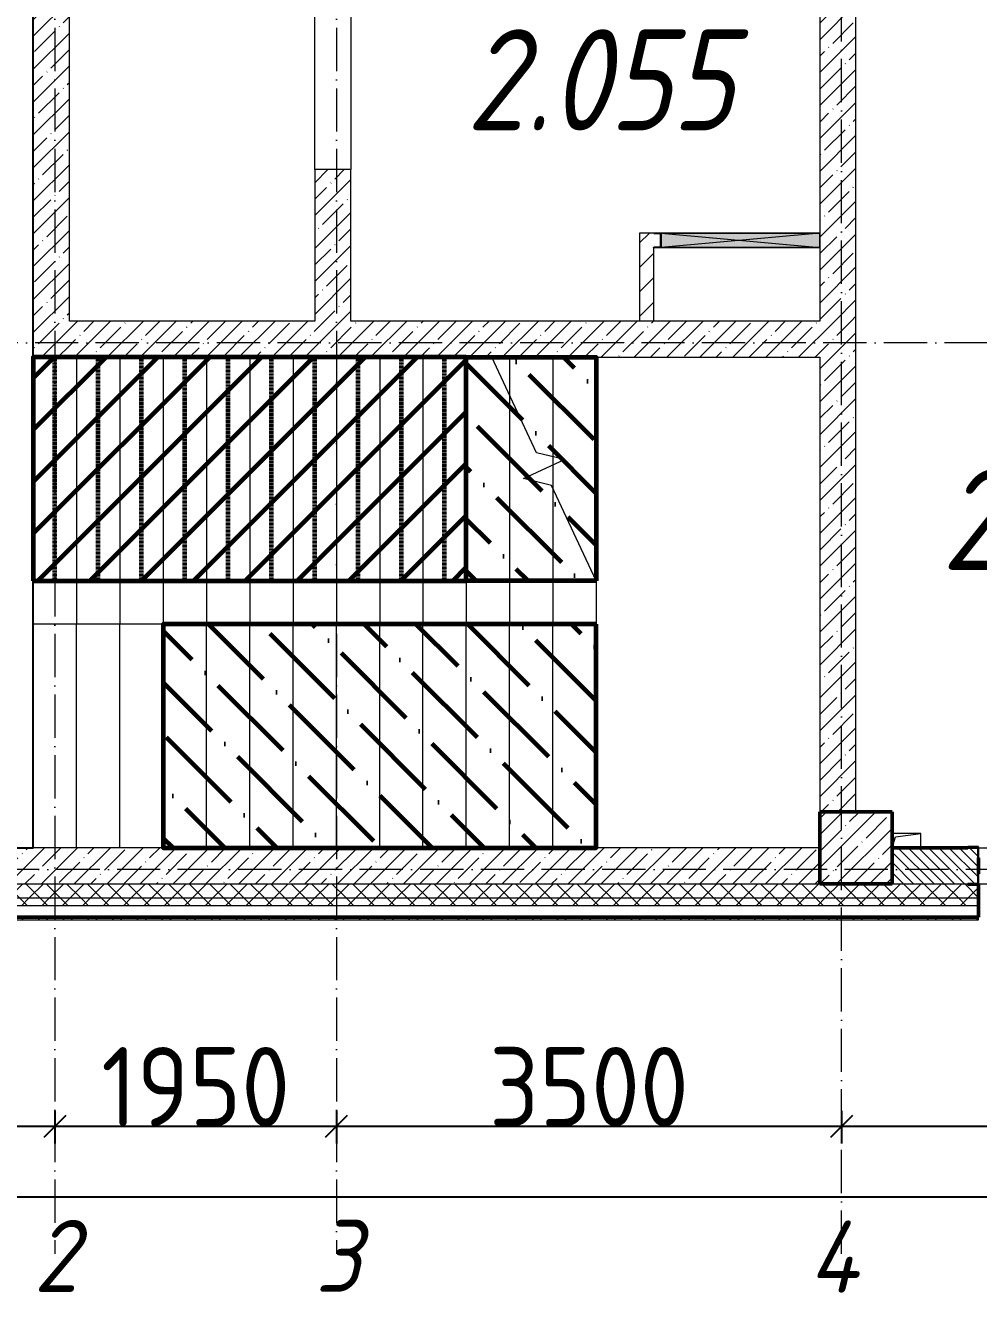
# Model space of a CAD drawing. Header units: millimetres. Extents: x -136833 to 49383, y -8033 to 344618.
# Drawn here: x -131640 to -125034, y 241045 to 249828 of the extents above; entities that cross this region are included whole.
import ezdxf

# ---------------------------------------------------------------- set-up
doc = ezdxf.new("R2010")
doc.units = ezdxf.units.MM
doc.linetypes.add('50_200_ШТРИХ_1Т_ш5_п1_п1_', pattern=[700, 500, -100, 0, -100])
doc.linetypes.add('Штрих', pattern=[635, 317.5, -317.5])
for name, color, linetype, lineweight in [('1) Резка', 210, 'Штрих', 60), ('2) Бетон демонтаж', 1, 'Continuous', 60), ('3) бетон монтаж', 5, 'Continuous', 60), ('A-____-____-DIMS', 7, 'Continuous', 9), ('A-DETL-GENF-OTLN', 7, 'Continuous', 9), ('A-FLOR-____-OTLN', 7, 'Continuous', 9), ('A-GENM-____-MCUT', 7, 'Continuous', 25), ('A-GENM-____-OTLN', 7, 'Continuous', 9), ('A-GENM-____-OTLN-1', 7, 'Continuous', 25), ('A-GLAZ-____-OTLN', 7, 'Continuous', 9), ('A-WALL-____-MCUT-1', 7, 'Continuous', 9), ('A-WALL-____-MCUT-2', 7, 'Continuous', 50), ('A-WALL-____-MCUT-3', 7, 'Continuous', 9), ('A-WALL-____-OTLN', 7, 'Continuous', 9), ('A-WALL-____-PATT-1', 7, 'Continuous', 9), ('A-WALL-FNSH-MCUT-1', 7, 'Continuous', 9), ('S-COLS-____-MCUT', 7, 'Continuous', 50), ('S-COLS-____-OTLN', 7, 'Continuous', 9), ('S-GRID-____-IDEN', 7, 'Continuous', 9), ('S-GRID-____-OTLN-1', 7, '50_200_ШТРИХ_1Т_ш5_п1_п1_', 9), ('S-STRS-____-MBND', 7, 'Continuous', 9), ('S-STRS-____-OTLN-1', 7, 'Continuous', 9), ('Марки помещений', 7, 'Continuous', 9)]:
    doc.layers.add(name, color=color, linetype=linetype, lineweight=lineweight)
doc.styles.add('ISOCPEUR_I', font='isocpeui.ttf', dxfattribs={"width": 0.9, "height": 2.5})
doc.styles.add('ISOCPEUR_I_3', font='isocpeui.ttf', dxfattribs={"width": 0.85, "height": 2.2})
doc.styles.add('ISOCPEUR_I_9', font='isocpeui.ttf', dxfattribs={"width": 0.9, "height": 250})
doc.styles.add('СПДС', font='isocpeur.ttf', dxfattribs={"width": 0.9})
doc.dimstyles.new('ISO-2_5_0_9К_БОЛЬШОЙ_ОСИ', dxfattribs={"dimscale": 304.8, "dimtxt": 248.995294, "dimasz": 0.492126, "dimexe": 0.393701, "dimexo": 0, "dimgap": 0, "dimtad": 1, "dimdec": 0, "dimzin": 0, "dimdsep": 46, "dimtxsty": 'ISOCPEUR_I_9', "dimblk1": 'OBLIQUE', "dimblk2": 'OBLIQUE', "dimsah": 1, "dimcen": 0.09, "dimdle": 0.393701, "dimazin": 0, "dimtfac": 1, "dimtdec": 4, "dimtix": 1, "dimtmove": 0, "dimatfit": 3, "dimfxl": 1, "dimtvp": 1, "dimtolj": 1, "dimtzin": 0, "dimarcsym": 2})
pattern_1 = [(45, (-131434.41, 245796.49), (-114.0493, 114.0493), []), (45, (-131320.36, 245796.49), (-114.0493, 114.0493), [201.612, -40.322, 3.353, -36.97])]
pattern_2 = [(45, (-131434.41, 245796.49), (-70.71068, 70.71068), []), (135, (-131434.41, 245796.49), (-70.71068, -70.71068), [])]
pattern_3 = [(45, (-131434.41, 245796.49), (-84.8528, 84.8528), [])]

# ---------------------------------------------------------------- blocks, each defined once
blk = doc.blocks.new('BSC_Колонна _Прямоугольная - 500х500-V84-АР1_План отверстий 2 этажа в осях 1-64_А-ГГ')
at = {"layer": 'S-COLS-____-OTLN'}
h = blk.add_hatch(dxfattribs=at)
h.set_pattern_fill('FP_113', color=256, style=0, pattern_type=2)
h.set_pattern_definition([(45, (-5550, 1668.96), (-114.0493, 114.0493), []), (45, (-5435.95, 1668.96), (-114.0493, 114.0493), [201.613, -40.323, 3.353, -36.97])])
h.paths.add_polyline_path([(-250, -250), (250, -250), (250, 250), (-250, 250)], flags=0)
at = {"layer": 'S-COLS-____-MCUT'}
for p, q in [((250, 250), (-250, 250)), ((-250, 250), (-250, -250)), ((250, -250), (250, 250)), ((-250, -250), (250, -250))]:
    blk.add_line(p, q, dxfattribs=at)
blk = doc.blocks.new('Фахверк_СКБ_Уголок - 250_2700-27497298-АР1_План отверстий 2 этажа в осях 1-64_А-ГГ')
at = {"layer": 'A-GENM-____-MCUT'}
for p, q in [((200, 181), (125, 181)), ((125, 181), (125, 106)), ((200, 175), (200, 181)), ((125, 106), (131, 106)), ((131, 106), (131, 175)), ((131, 175), (200, 175)), ((131, -6), (125, -6)), ((125, -6), (125, -81)), ((125, -81), (200, -81)), ((131, -75), (131, -6)), ((200, -75), (131, -75)), ((200, -81), (200, -75))]:
    blk.add_line(p, q, dxfattribs=at)
blk = doc.blocks.new('AR_Отверстие прямоугольное _в плите_ - AR_Отверстие прямоугольное _в плите_-30510746-АР1_План отверстий 2 этажа в осях 1-64_А-ГГ')
at = {"layer": 'A-GENM-____-OTLN'}
for p, q in [((100, 50), (-100, 50)), ((-100, -50), (-75, 25)), ((-75, 25), (100, 50)), ((100, -50), (100, 50))]:
    blk.add_line(p, q, dxfattribs=at)
blk = doc.blocks.new('AR_Отверстие прямоугольное _в стене_ - AR_Отверстие прямоугольное _в стене__ОВ-36901919-АР1_План отверстий 2 этажа в осях 1-64_А-ГГ')
at = {"layer": 'A-GLAZ-____-OTLN'}
blk.add_hatch(color=256, dxfattribs=at).paths.add_polyline_path([(-550, -50), (550, -50), (550, 50), (-550, 50)], flags=0)
at = {"layer": 'A-DETL-GENF-OTLN'}
for p, q in [((-550, -50), (-550, 50)), ((-550, 50), (550, 50)), ((550, 50), (-550, -50)), ((-550, 50), (550, -50)), ((550, 50), (-550, 50)), ((-550, 50), (-550, -50)), ((550, 50), (550, -50)), ((550, -50), (550, 50)), ((550, -50), (-550, -50)), ((-550, -50), (550, -50))]:
    blk.add_line(p, q, dxfattribs=at)
blk = doc.blocks.new('154_Фахверк_СКБ_Швеллер - Тип_100_3960-V200-АР1_План отверстий 2 этажа в осях 1-64_А-ГГ')
at = {"layer": 'A-GENM-____-MCUT'}
for p, q in [((125, 50), (175, 50)), ((128, 47), (128, -47)), ((175, 47), (128, 47)), ((175, 50), (175, 47)), ((175, -50), (125, -50)), ((128, -47), (175, -47)), ((175, -47), (175, -50))]:
    blk.add_line(p, q, dxfattribs=at)
blk = doc.blocks.new('_Oblique')
at = {"color": 0, "linetype": 'ByBlock', "lineweight": -2}
blk.add_line((-0.5, -0.5), (0.5, 0.5), dxfattribs=at)
blk = doc.blocks.new('*D2045')
at = {"layer": 'A-____-____-DIMS', "color": 0, "lineweight": -2, "transparency": 16777216}
for p, q in [((281420.7, -90355.9), (281420.7, -90582)), ((283770.7, -90355.9), (283770.7, -90582)), ((281300.7, -90462), (283890.7, -90462))]:
    blk.add_line(p, q, dxfattribs=at)
at = {"layer": 'Defpoints', "color": 0, "transparency": 16777216}
for p in [(281420.7, -90355.9), (283770.7, -90355.9), (283770.7, -90462)]:
    blk.add_point(p, dxfattribs=at)
at = {"layer": 'A-____-____-DIMS', "color": 0, "lineweight": -2, "transparency": 16777216, "xscale": 150, "yscale": 150, "zscale": 150, "rotation": 180}
blk.add_blockref('_Oblique', (281420.7, -90462), dxfattribs=at)
at = {"layer": 'A-____-____-DIMS', "color": 0, "lineweight": -2, "transparency": 16777216, "xscale": 150, "yscale": 150, "zscale": 150}
blk.add_blockref('_Oblique', (283770.7, -90462), dxfattribs=at)
at = {"layer": 'A-____-____-DIMS', "color": 0, "transparency": 16777216, "insert": (282595.7, -90187.7), "char_height": 548.64, "attachment_point": 5, "style": 'СПДС'}
blk.add_mtext('\\A1;2350', dxfattribs=at)
blk = doc.blocks.new('*D2046')
at = {"layer": 'A-____-____-DIMS', "color": 0, "lineweight": -2, "transparency": 16777216}
for p, q in [((283770.7, -90355.9), (283770.7, -90582)), ((285720.7, -90355.9), (285720.7, -90582)), ((283650.7, -90462), (285840.7, -90462))]:
    blk.add_line(p, q, dxfattribs=at)
at = {"layer": 'Defpoints', "color": 0, "transparency": 16777216}
for p in [(283770.7, -90355.9), (285720.7, -90355.9), (285720.7, -90462)]:
    blk.add_point(p, dxfattribs=at)
at = {"layer": 'A-____-____-DIMS', "color": 0, "lineweight": -2, "transparency": 16777216, "xscale": 150, "yscale": 150, "zscale": 150, "rotation": 180}
blk.add_blockref('_Oblique', (283770.7, -90462), dxfattribs=at)
at = {"layer": 'A-____-____-DIMS', "color": 0, "lineweight": -2, "transparency": 16777216, "xscale": 150, "yscale": 150, "zscale": 150}
blk.add_blockref('_Oblique', (285720.7, -90462), dxfattribs=at)
at = {"layer": 'A-____-____-DIMS', "color": 0, "transparency": 16777216, "insert": (284745.7, -90187.7), "char_height": 548.64, "attachment_point": 5, "style": 'СПДС'}
blk.add_mtext('\\A1;1950', dxfattribs=at)
blk = doc.blocks.new('*D2047')
at = {"layer": 'A-____-____-DIMS', "color": 0, "lineweight": -2, "transparency": 16777216}
for p, q in [((285720.7, -90355.9), (285720.7, -90582)), ((289220.7, -90355.9), (289220.7, -90582)), ((285600.7, -90462), (289340.7, -90462))]:
    blk.add_line(p, q, dxfattribs=at)
at = {"layer": 'Defpoints', "color": 0, "transparency": 16777216}
for p in [(285720.7, -90355.9), (289220.7, -90355.9), (289220.7, -90462)]:
    blk.add_point(p, dxfattribs=at)
at = {"layer": 'A-____-____-DIMS', "color": 0, "lineweight": -2, "transparency": 16777216, "xscale": 150, "yscale": 150, "zscale": 150, "rotation": 180}
blk.add_blockref('_Oblique', (285720.7, -90462), dxfattribs=at)
at = {"layer": 'A-____-____-DIMS', "color": 0, "lineweight": -2, "transparency": 16777216, "xscale": 150, "yscale": 150, "zscale": 150}
blk.add_blockref('_Oblique', (289220.7, -90462), dxfattribs=at)
at = {"layer": 'A-____-____-DIMS', "color": 0, "transparency": 16777216, "insert": (287470.7, -90187.7), "char_height": 548.64, "attachment_point": 5, "style": 'СПДС'}
blk.add_mtext('\\A1;3500', dxfattribs=at)
blk = doc.blocks.new('*D2048')
at = {"layer": 'A-____-____-DIMS', "color": 0, "lineweight": -2, "transparency": 16777216}
for p, q in [((289220.7, -90355.9), (289220.7, -90582)), ((293620.7, -90355.9), (293620.7, -90582)), ((289100.7, -90462), (293740.7, -90462))]:
    blk.add_line(p, q, dxfattribs=at)
at = {"layer": 'Defpoints', "color": 0, "transparency": 16777216}
for p in [(289220.7, -90355.9), (293620.7, -90355.9), (293620.7, -90462)]:
    blk.add_point(p, dxfattribs=at)
at = {"layer": 'A-____-____-DIMS', "color": 0, "lineweight": -2, "transparency": 16777216, "xscale": 150, "yscale": 150, "zscale": 150, "rotation": 180}
blk.add_blockref('_Oblique', (289220.7, -90462), dxfattribs=at)
at = {"layer": 'A-____-____-DIMS', "color": 0, "lineweight": -2, "transparency": 16777216, "xscale": 150, "yscale": 150, "zscale": 150}
blk.add_blockref('_Oblique', (293620.7, -90462), dxfattribs=at)
at = {"layer": 'A-____-____-DIMS', "color": 0, "transparency": 16777216, "insert": (291420.7, -90187.7), "char_height": 548.64, "attachment_point": 5, "style": 'СПДС'}
blk.add_mtext('\\A1;4400', dxfattribs=at)
blk = doc.blocks.new('*D2075')
at = {"layer": 'A-____-____-DIMS', "color": 0, "lineweight": -2, "transparency": 16777216}
for p, q in [((281420.7, -90844.1), (281420.7, -91070.2)), ((384920.7, -90844.1), (384920.7, -91070.2)), ((281300.7, -90950.2), (385040.7, -90950.2))]:
    blk.add_line(p, q, dxfattribs=at)
at = {"layer": 'Defpoints', "color": 0, "transparency": 16777216}
for p in [(281420.7, -90844.1), (384920.7, -90844.1), (384920.7, -90950.2)]:
    blk.add_point(p, dxfattribs=at)
at = {"layer": 'A-____-____-DIMS', "color": 0, "lineweight": -2, "transparency": 16777216, "xscale": 150, "yscale": 150, "zscale": 150, "rotation": 180}
blk.add_blockref('_Oblique', (281420.7, -90950.2), dxfattribs=at)
at = {"layer": 'A-____-____-DIMS', "color": 0, "lineweight": -2, "transparency": 16777216, "xscale": 150, "yscale": 150, "zscale": 150}
blk.add_blockref('_Oblique', (384920.7, -90950.2), dxfattribs=at)
at = {"layer": 'A-____-____-DIMS', "color": 0, "transparency": 16777216, "insert": (333170.7, -90675.9), "char_height": 548.64, "attachment_point": 5, "style": 'СПДС'}
blk.add_mtext('\\A1;103500', dxfattribs=at)
blk = doc.blocks.new('3эт')
at = {"layer": 'S-GRID-____-OTLN-1', "color": 251, "ltscale": 0.6, "true_color": 0x636466}
for p, q in [((289220.7, -91346.1), (289220.7, -36982.5)), ((283770.7, -80328.4), (283770.7, -91346.1)), ((285720.7, -80328.4), (285720.7, -91346.1)), ((387697.2, -85032.4), (279101.9, -85032.4)), ((387845.1, -88682.4), (279101.9, -88682.4))]:
    blk.add_line(p, q, dxfattribs=at)
at = {"layer": 'S-GRID-____-IDEN', "char_height": 500, "attachment_point": 1, "style": 'ISOCPEUR_I'}
for s, insert, width in [('\\fISOCPEUR|b0|i1|c204|p34|;\\W.9;2', (283622.4, -91111.1), 202.025), ('\\fISOCPEUR|b0|i1|c204|p34|;\\W.9;3', (285572.4, -91111.1), 202.025), ('\\fISOCPEUR|b0|i1|c204|p34|;\\W.9;4', (288992.8, -91116.3), 223.671)]:
    blk.add_mtext(s, dxfattribs=dict(at, insert=insert, width=width))
at = {"layer": 'A-____-____-DIMS'}
for base, p1, p2, override, picture, middle in [((283770.7, -90462), (281420.7, -90355.9), (283770.7, -90355.9), {"dimtxt": 1.8, "dimpost": '<>', "dimtxsty": 'СПДС', "dimfxl": 2350}, '*D2045', (282595.7, -90187.7)), ((285720.7, -90462), (283770.7, -90355.9), (285720.7, -90355.9), {"dimtxt": 1.8, "dimpost": '<>', "dimtxsty": 'СПДС', "dimfxl": 1950}, '*D2046', (284745.7, -90187.7)), ((289220.7, -90462), (285720.7, -90355.9), (289220.7, -90355.9), {"dimtxt": 1.8, "dimpost": '<>', "dimtxsty": 'СПДС', "dimfxl": 3500}, '*D2047', (287470.7, -90187.7)), ((293620.7, -90462), (289220.7, -90355.9), (293620.7, -90355.9), {"dimtxt": 1.8, "dimpost": '<>', "dimtxsty": 'СПДС', "dimfxl": 4400}, '*D2048', (291420.7, -90187.7)), ((384920.7, -90950.2), (281420.7, -90844.1), (384920.7, -90844.1), {"dimtxt": 1.8, "dimpost": '<>', "dimtxsty": 'СПДС', "dimfxl": 103500}, '*D2075', (333170.7, -90675.9))]:
    dim = blk.add_linear_dim(base=base, p1=p1, p2=p2, dimstyle='ISO-2_5_0_9К_БОЛЬШОЙ_ОСИ', override=override, dxfattribs=at)
    dim.commit()
    dim.dimension.update_dxf_attribs({"geometry": picture, "text_midpoint": middle})

msp = doc.modelspace()

# ---------------------------------------------------------------- hatches: boundary and pattern name
at = {"layer": '2) Бетон демонтаж'}
h = msp.add_hatch(dxfattribs=at)
h.set_pattern_fill('ANSI31', color=256, scale=80)
h.paths.add_polyline_path([(-131584.4, 245977.5), (-128584.4, 245977.5), (-128584.4, 247527.5), (-131584.4, 247527.5)])
at = {"layer": '3) бетон монтаж'}
h = msp.add_hatch(dxfattribs=at)
h.set_pattern_fill('ANSI36', color=256, scale=80, angle=90)
h.paths.add_polyline_path([(-127684.4, 245977.5), (-128584.4, 245977.5), (-128584.4, 247527.5), (-127684.4, 247527.5)])
h = msp.add_hatch(dxfattribs=at)
h.set_pattern_fill('ANSI36', color=256, scale=80, angle=90)
h.paths.add_polyline_path([(-127684.4, 245677.5), (-130684.4, 245677.5), (-130684.4, 244127.5), (-127684.4, 244127.5)])
at = {"layer": 'A-WALL-____-PATT-1'}
h = msp.add_hatch(dxfattribs=at)
h.set_pattern_fill('FP_25', color=256, style=0, pattern_type=2)
h.set_pattern_definition(pattern_1)
h.paths.add_polyline_path([(-131448.1, 247527.5), (-131334.4, 247527.5), (-131334.4, 251627.5), (-131584.4, 251627.5), (-131584.4, 247527.5)], flags=0)
h = msp.add_hatch(dxfattribs=at)
h.set_pattern_fill('FP_25', color=256, style=0, pattern_type=2)
h.set_pattern_definition(pattern_1)
h.paths.add_polyline_path([(-125884.4, 247777.5), (-125884.4, 251377.5), (-126134.4, 251377.5), (-126134.4, 247777.5)], flags=0)
h = msp.add_hatch(dxfattribs=at)
h.set_pattern_fill('FP_25', color=256, style=0, pattern_type=2)
h.set_pattern_definition(pattern_1)
h.paths.add_polyline_path([(-129634.4, 247777.5), (-129384.4, 247777.5), (-129384.4, 248827.5), (-129634.4, 248827.5)], flags=0)
h.paths.add_polyline_path([(-129384.4, 250177.5), (-129384.4, 250477.5), (-129634.4, 250477.5), (-129634.4, 250177.5)], flags=0)
h = msp.add_hatch(dxfattribs=at)
h.set_pattern_fill('FP_4', color=256, style=0, pattern_type=2)
h.set_pattern_definition(pattern_3)
h.paths.add_polyline_path([(-127384.4, 248287.5), (-127284.4, 248287.5), (-127284.4, 248290.5), (-127237.4, 248291.6), (-127237.4, 248384.5), (-127284.4, 248384.5), (-127284.4, 248387.5), (-127384.4, 248387.5), (-127384.4, 248290.5)], flags=0)
h = msp.add_hatch(dxfattribs=at)
h.set_pattern_fill('FP_4', color=256, style=0, pattern_type=2)
h.set_pattern_definition(pattern_3)
h.paths.add_polyline_path([(-127284.4, 247777.5), (-127284.4, 248287.5), (-127384.4, 248287.5), (-127384.4, 247777.5)], flags=0)
h = msp.add_hatch(dxfattribs=at)
h.set_pattern_fill('FP_25', color=256, style=0, pattern_type=2)
h.set_pattern_definition(pattern_1)
h.paths.add_polyline_path([(-125884.4, 247527.5), (-125884.4, 247777.5), (-131334.4, 247777.5), (-131334.4, 247527.5), (-126134.4, 247527.5)], flags=0)
h = msp.add_hatch(dxfattribs=at)
h.set_pattern_fill('FP_25', color=256, style=0, pattern_type=2)
h.set_pattern_definition(pattern_1)
h.paths.add_polyline_path([(-125884.4, 244377.5), (-125884.4, 247527.5), (-126134.4, 247527.5), (-126134.4, 244377.5)], flags=0)
h = msp.add_hatch(dxfattribs=at)
h.set_pattern_fill('FP_25', color=256, style=0, pattern_type=2)
h.set_pattern_definition(pattern_1)
h.paths.add_polyline_path([(-126134.4, 243877.5), (-126134.4, 244127.5), (-133634.4, 244127.5), (-133634.4, 243877.5), (-126145.7, 243877.5)], flags=0)
h = msp.add_hatch(dxfattribs=at)
h.set_pattern_fill('FP_6', color=256, style=0, pattern_type=2)
h.set_pattern_definition([(135, (-131434.413, 245796.486), (-35.35534, -35.35534), [])])
h.paths.add_polyline_path([(-121034.4, 243877.5), (-121034.4, 244127.5), (-124028.4, 244127.5), (-124028.4, 244058.5), (-124034.4, 244058.5), (-124034.4, 243946.5), (-124028.4, 243946.5), (-124028.4, 243877.5), (-122610.8, 243877.5)], flags=0)
h.paths.add_polyline_path([(-125109.4, 243877.5), (-125040.4, 243877.5), (-125040.4, 243946.5), (-125034.4, 243946.5), (-125034.4, 244058.5), (-125040.4, 244058.5), (-125040.4, 244127.5), (-125634.4, 244127.5), (-125634.4, 243877.5)], flags=0)
h = msp.add_hatch(dxfattribs=at)
h.set_pattern_fill('FP_1', color=256, style=0, pattern_type=2)
h.set_pattern_definition(pattern_2)
h.paths.add_polyline_path([(-30184.4, 243777.5), (-30184.4, 243877.5), (-39209.4, 243877.5), (-39209.4, 243871.5), (-39284.4, 243871.5), (-39284.4, 243777.5), (-30684.4, 243777.5)], flags=0)
h.paths.add_polyline_path([(-41084.4, 243777.5), (-41084.4, 243871.5), (-41159.4, 243871.5), (-41159.4, 243877.5), (-49034.4, 243877.5), (-49034.4, 243777.5), (-41307.4, 243777.5)], flags=0)
h.paths.add_polyline_path([(-50534.4, 243777.5), (-50034.4, 243777.5), (-50034.4, 243877.5), (-51159.4, 243877.5), (-51159.4, 243871.5), (-51234.4, 243871.5), (-51234.4, 243777.5), (-51159.4, 243777.5)], flags=0)
h.paths.add_polyline_path([(-60434.4, 243777.5), (-59034.4, 243777.5), (-59034.4, 243877.5), (-60359.4, 243877.5), (-60359.4, 243871.5), (-60434.4, 243871.5)], flags=0)
h.paths.add_polyline_path([(-62584.4, 243777.5), (-62234.4, 243777.5), (-62234.4, 243871.5), (-62309.4, 243871.5), (-62309.4, 243877.5), (-63359.4, 243877.5), (-63359.4, 243871.5), (-63434.4, 243871.5), (-63434.4, 243777.5), (-63084.4, 243777.5)], flags=0)
h.paths.add_polyline_path([(-65234.7, 243777.5), (-65234.7, 243871.5), (-65309.4, 243871.5), (-65309.4, 243877.5), (-66359.4, 243877.5), (-66359.4, 243871.5), (-66434.4, 243871.5), (-66434.4, 243777.5), (-66051.9, 243777.5)], flags=0)
h.paths.add_polyline_path([(-68234.4, 243777.5), (-68234.4, 243871.5), (-68309.4, 243871.5), (-68309.4, 243877.5), (-69359.4, 243877.5), (-69359.4, 243871.5), (-69434.4, 243871.5), (-69434.4, 243777.5), (-68703.1, 243777.5)], flags=0)
h.paths.add_polyline_path([(-72084.4, 243777.5), (-71234.4, 243777.5), (-71234.4, 243871.5), (-71309.4, 243871.5), (-71309.4, 243877.5), (-72359.4, 243877.5), (-72359.4, 243871.5), (-72434.4, 243871.5), (-72434.4, 243777.5), (-72238, 243777.5)], flags=0)
h.paths.add_polyline_path([(-77540.4, 243777.5), (-77234.4, 243777.5), (-77234.4, 243871.5), (-77309.4, 243871.5), (-77309.4, 243877.5), (-78359.4, 243877.5), (-78359.4, 243871.5), (-78434.4, 243871.5), (-78434.4, 243777.5), (-77584.4, 243777.5)], flags=0)
h.paths.add_polyline_path([(-81434.4, 243777.5), (-80234.4, 243777.5), (-80234.4, 243871.5), (-80309.4, 243871.5), (-80309.4, 243877.5), (-81359.4, 243877.5), (-81359.4, 243871.5), (-81434.4, 243871.5)], flags=0)
h.paths.add_polyline_path([(-83726.6, 243777.5), (-83234.4, 243777.5), (-83234.4, 243871.5), (-83309.4, 243871.5), (-83309.4, 243877.5), (-84359.4, 243877.5), (-84359.4, 243871.5), (-84434.4, 243871.5), (-84434.4, 243777.5), (-84359.4, 243777.5)], flags=0)
h.paths.add_polyline_path([(-86377.8, 243777.5), (-86234.4, 243777.5), (-86234.4, 243871.5), (-86309.4, 243871.5), (-86309.4, 243877.5), (-87359.4, 243877.5), (-87359.4, 243871.5), (-87434.4, 243871.5), (-87434.4, 243777.5), (-86584.4, 243777.5)], flags=0)
h.paths.add_polyline_path([(-89234.4, 243777.5), (-89234.4, 243871.5), (-89309.4, 243871.5), (-89309.4, 243877.5), (-90359.4, 243877.5), (-90359.4, 243871.5), (-90434.4, 243871.5), (-90434.4, 243777.5), (-89309.4, 243777.5)], flags=0)
h.paths.add_polyline_path([(-92234.4, 243777.5), (-92234.4, 243871.5), (-92309.4, 243872.2), (-92309.4, 243877.5), (-93634.4, 243877.5), (-93634.4, 243777.5), (-92240.4, 243777.5)], flags=0)
h.paths.add_polyline_path([(-96634.4, 243777.5), (-95434.4, 243777.5), (-95434.4, 243871.5), (-95509.4, 243871.5), (-95509.4, 243877.5), (-96634.4, 243877.5)], flags=0)
h.paths.add_polyline_path([(-98440.4, 243777.5), (-98434.4, 243777.5), (-98434.4, 243871.5), (-98509.4, 243871.5), (-98509.4, 243877.5), (-99559.4, 243877.5), (-99559.4, 243871.5), (-99634.4, 243871.5), (-99633.7, 243777.5), (-98509.4, 243777.5)], flags=0)
h.paths.add_polyline_path([(-101509.4, 243777.5), (-101434.4, 243777.5), (-101434.4, 243871.5), (-101509.4, 243871.5), (-101509.4, 243877.5), (-102634.4, 243877.5), (-102634.4, 243777.5), (-102134.4, 243777.5)], flags=0)
h.paths.add_polyline_path([(-105134.4, 243777.5), (-104434.4, 243777.5), (-104434.4, 243871.5), (-104509.4, 243871.5), (-104509.4, 243877.5), (-105634.4, 243877.5), (-105634.4, 243777.5)], flags=0)
h.paths.add_polyline_path([(-107434.4, 243777.5), (-107434.4, 243871.5), (-107509.4, 243871.5), (-107509.4, 243877.5), (-108559.4, 243877.5), (-108559.4, 243871.5), (-108634.4, 243871.5), (-108634.4, 243777.5), (-108471.1, 243777.5)], flags=0)
h.paths.add_polyline_path([(-110509.4, 243777.5), (-110434.4, 243777.5), (-110434.4, 243871.5), (-110509.4, 243871.5), (-110509.4, 243877.5), (-111634.4, 243877.5), (-111634.4, 243777.5), (-111122.3, 243777.5)], flags=0)
h.paths.add_polyline_path([(-114634.4, 243777.5), (-113434.4, 243777.5), (-113434.4, 243871.5), (-113509.4, 243871.5), (-113509.4, 243877.5), (-114634.4, 243877.5)], flags=0)
h.paths.add_polyline_path([(-116434.4, 243777.5), (-116434.4, 243871.5), (-116509.4, 243871.5), (-116509.4, 243877.5), (-117559.4, 243877.5), (-117559.4, 243871.5), (-117634.4, 243871.5), (-117634.4, 243777.5), (-116534.4, 243777.5)], flags=0)
h.paths.add_polyline_path([(-118634.4, 243777.5), (-118634.4, 243871.5), (-118709.4, 243871.5), (-118709.4, 243877.5), (-123959.4, 243877.5), (-123959.4, 243871.5), (-124034.4, 243871.5), (-124034.4, 243777.5), (-119075.9, 243777.5)], flags=0)
h.paths.add_polyline_path([(-126134.4, 243777.5), (-125034.4, 243777.5), (-125034.4, 243871.5), (-125109.4, 243871.5), (-125109.4, 243877.5), (-133884.4, 243877.5), (-133884.4, 243777.5), (-126145.7, 243777.5)], flags=0)
h = msp.add_hatch(dxfattribs=at)
h.set_pattern_fill('FP_1', color=256, style=0, pattern_type=2)
h.set_pattern_definition(pattern_2)
h.paths.add_polyline_path([(-30184.4, 243727.5), (-30084.4, 243727.5), (-30084.4, 243777.5), (-39284.4, 243777.5), (-39284.4, 243727.5), (-30702.6, 243727.5)], flags=0)
h.paths.add_polyline_path([(-42191.2, 243727.5), (-41084.4, 243727.5), (-41084.4, 243777.5), (-49034.4, 243777.5), (-49034.4, 243727.5), (-43074.9, 243727.5)], flags=0)
h.paths.add_polyline_path([(-51234.4, 243727.5), (-50034.4, 243727.5), (-50034.4, 243777.5), (-51234.4, 243777.5)], flags=0)
h.paths.add_polyline_path([(-59034.4, 243727.5), (-59034.4, 243777.5), (-60434.4, 243777.5), (-60434.4, 243727.5), (-59865.8, 243727.5)], flags=0)
h.paths.add_polyline_path([(-62234.4, 243727.5), (-62234.4, 243777.5), (-63434.4, 243777.5), (-63434.4, 243727.5), (-62517, 243727.5)], flags=0)
h.paths.add_polyline_path([(-66051.9, 243727.5), (-65234.7, 243727.5), (-65234.7, 243777.5), (-66434.4, 243777.5), (-66434.4, 243727.5)], flags=0)
h.paths.add_polyline_path([(-68234.4, 243727.5), (-68234.4, 243777.5), (-69434.4, 243777.5), (-69434.4, 243727.5), (-68703.1, 243727.5)], flags=0)
h.paths.add_polyline_path([(-71354.3, 243727.5), (-71234.4, 243727.5), (-71234.4, 243777.5), (-72434.4, 243777.5), (-72434.4, 243727.5), (-72238, 243727.5)], flags=0)
h.paths.add_polyline_path([(-77234.4, 243727.5), (-77234.4, 243777.5), (-78434.4, 243777.5), (-78434.4, 243727.5), (-77540.4, 243727.5)], flags=0)
h.paths.add_polyline_path([(-80234.4, 243727.5), (-80234.4, 243777.5), (-81434.4, 243777.5), (-81434.4, 243727.5), (-81075.4, 243727.5)], flags=0)
h.paths.add_polyline_path([(-84434.4, 243727.5), (-83234.4, 243727.5), (-83234.4, 243777.5), (-84434.4, 243777.5)], flags=0)
h.paths.add_polyline_path([(-86377.8, 243727.5), (-86234.4, 243727.5), (-86234.4, 243777.5), (-87434.4, 243777.5), (-87434.4, 243727.5), (-87261.5, 243727.5)], flags=0)
h.paths.add_polyline_path([(-89234.4, 243727.5), (-89234.4, 243777.5), (-90434.4, 243777.5), (-90434.4, 243727.5), (-89912.7, 243727.5)], flags=0)
h.paths.add_polyline_path([(-92563.9, 243727.5), (-92234.4, 243727.5), (-92234.4, 243777.5), (-93634.4, 243777.5), (-93634.4, 243727.5), (-93447.6, 243727.5)], flags=0)
h.paths.add_polyline_path([(-95434.4, 243727.5), (-95434.4, 243777.5), (-96634.4, 243777.5), (-96634.4, 243727.5), (-96098.8, 243727.5)], flags=0)
h.paths.add_polyline_path([(-98434.4, 243727.5), (-98434.4, 243777.5), (-99634.4, 243777.5), (-99633.7, 243727.5)], flags=0)
h.paths.add_polyline_path([(-101434.4, 243727.5), (-101434.4, 243777.5), (-102634.4, 243777.5), (-102634.4, 243727.5)], flags=0)
h.paths.add_polyline_path([(-105634.4, 243727.5), (-104434.4, 243727.5), (-104434.4, 243777.5), (-105634.4, 243777.5)], flags=0)
h.paths.add_polyline_path([(-107434.4, 243727.5), (-107434.4, 243777.5), (-108634.4, 243777.5), (-108634.4, 243727.5), (-108471.1, 243727.5)], flags=0)
h.paths.add_polyline_path([(-110434.4, 243727.5), (-110434.4, 243777.5), (-111634.4, 243777.5), (-111634.4, 243727.5), (-111122.3, 243727.5)], flags=0)
h.paths.add_polyline_path([(-113434.4, 243727.5), (-113434.4, 243777.5), (-114634.4, 243777.5), (-114634.4, 243727.5), (-113773.5, 243727.5)], flags=0)
h.paths.add_polyline_path([(-116434.4, 243727.5), (-116434.4, 243777.5), (-117634.4, 243777.5), (-117634.4, 243727.5), (-117308.4, 243727.5)], flags=0)
h.paths.add_polyline_path([(-118634.4, 243727.5), (-118634.4, 243777.5), (-124034.4, 243777.5), (-124034.4, 243727.5), (-119075.9, 243727.5)], flags=0)
h.paths.add_polyline_path([(-125034.4, 243727.5), (-125034.4, 243777.5), (-133984.4, 243777.5), (-133984.4, 243727.5), (-126145.7, 243727.5)], flags=0)
h = msp.add_hatch(dxfattribs=at)
h.set_pattern_fill('FP_3', color=256, style=0, pattern_type=2)
h.set_pattern_definition([(45, (-131434.41, 245796.49), (-85.5366, 85.5366), []), (45, (-131377.39, 245796.49), (-85.5366, 85.5366), [])])
h.paths.add_polyline_path([(-93633.4, 243627.5), (-93119.4, 243627.5), (-93119.4, 243647.5), (-93633.4, 243647.5)], flags=0)
h.paths.add_polyline_path([(-96098.8, 243627.5), (-95434.4, 243627.5), (-95434.4, 243647.5), (-96634.4, 243647.5), (-96634.4, 243627.5)], flags=0)
h.paths.add_polyline_path([(-98434.4, 243627.5), (-98434.4, 243647.5), (-99633.4, 243647.5), (-99633.4, 243627.5)], flags=0)
h.paths.add_polyline_path([(-101434.4, 243627.5), (-101434.4, 243647.5), (-102634.4, 243647.5), (-102634.4, 243627.5)], flags=0)
h.paths.add_polyline_path([(-104936.1, 243627.5), (-104434.4, 243627.5), (-104434.4, 243647.5), (-105633.4, 243647.5), (-105633.4, 243627.5)], flags=0)
h.paths.add_polyline_path([(-107434.4, 243627.5), (-107434.4, 243647.5), (-108634.4, 243647.5), (-108634.4, 243627.5), (-108471.1, 243627.5)], flags=0)
h.paths.add_polyline_path([(-111122.3, 243627.5), (-110434.4, 243627.5), (-110434.4, 243647.5), (-111634.4, 243647.5), (-111634.4, 243627.5)], flags=0)
h.paths.add_polyline_path([(-113773.5, 243627.5), (-113434.4, 243627.5), (-113434.4, 243647.5), (-114634.4, 243647.5), (-114634.4, 243627.5)], flags=0)
h.paths.add_polyline_path([(-117308.4, 243627.5), (-116434.4, 243627.5), (-116434.4, 243647.5), (-117634.4, 243647.5), (-117634.4, 243627.5)], flags=0)
h.paths.add_polyline_path([(-119075.9, 243627.5), (-118634.4, 243627.5), (-118634.4, 243647.5), (-124034.4, 243647.5), (-124034.4, 243627.5), (-120843.3, 243627.5)], flags=0)
h.paths.add_polyline_path([(-126145.7, 243627.5), (-125034.4, 243627.5), (-125034.4, 243647.5), (-134114.4, 243647.5), (-134114.4, 243627.5), (-127913.2, 243627.5)], flags=0)

# ---------------------------------------------------------------- linework, layer by layer
msp.add_lwpolyline([(-131584.4, 251627.5), (-133634.4, 251627.5), (-133634.4, 244127.5), (-131584.4, 244127.5)], close=True)
at = {"layer": '1) Резка', "ltscale": 0.01}
for points in [[(-131434.4, 245977.5), (-131434.4, 247527.5)], [(-131134.4, 245977.5), (-131134.4, 247527.5)], [(-130834.4, 245977.5), (-130834.4, 247527.5)], [(-130534.4, 245977.5), (-130534.4, 247527.5)], [(-130234.4, 245977.5), (-130234.4, 247527.5)], [(-129934.4, 245977.5), (-129934.4, 247527.5)], [(-129634.4, 245977.5), (-129634.4, 247527.5)], [(-129334.4, 245977.5), (-129334.4, 247527.5)], [(-129034.4, 245977.5), (-129034.4, 247527.5)], [(-128734.4, 245977.5), (-128734.4, 247527.5)]]:
    msp.add_lwpolyline(points, dxfattribs=at)
at = {"layer": '2) Бетон демонтаж'}
msp.add_lwpolyline([(-131584.4, 245977.5), (-128584.4, 245977.5), (-128584.4, 247527.5), (-131584.4, 247527.5)], close=True, dxfattribs=at)
at = {"layer": '3) бетон монтаж'}
for points in [[(-127684.4, 245977.5), (-128584.4, 245977.5), (-128584.4, 247527.5), (-127684.4, 247527.5)], [(-127684.4, 245677.5), (-130684.4, 245677.5), (-130684.4, 244127.5), (-127684.4, 244127.5)]]:
    msp.add_lwpolyline(points, close=True, dxfattribs=at)
at = {"layer": 'A-FLOR-____-OTLN'}
msp.add_line((-131584.4, 244127.5), (-131584.4, 245977.5), dxfattribs=at)
at = {"layer": 'A-WALL-____-MCUT-1'}
for p, q in [((-131584.4, 251627.5), (-131584.4, 247527.5)), ((-126134.4, 251377.5), (-126134.4, 248387.5)), ((-125884.4, 244377.5), (-125884.4, 251377.5)), ((-131334.4, 247777.5), (-131334.4, 250477.5)), ((-129634.4, 248827.5), (-129634.4, 247777.5)), ((-129384.4, 248827.5), (-129634.4, 248827.5)), ((-129384.4, 247777.5), (-129384.4, 248827.5)), ((-126134.4, 248287.5), (-126134.4, 247777.5)), ((-129634.4, 247777.5), (-131334.4, 247777.5)), ((-126134.4, 247777.5), (-129384.4, 247777.5)), ((-131584.4, 247527.5), (-126134.4, 247527.5)), ((-126134.4, 247527.5), (-126134.4, 244377.5)), ((-126134.4, 244127.5), (-133634.4, 244127.5)), ((-133884.4, 243877.5), (-126134.4, 243877.5))]:
    msp.add_line(p, q, dxfattribs=at)
at = {"layer": 'A-WALL-____-MCUT-2'}
for p, q in [((-125109.4, 244127.5), (-125634.4, 244127.5)), ((-125034.4, 243946.5), (-125034.4, 244058.5)), ((-125034.4, 243647.5), (-125034.4, 243871.5)), ((-134114.4, 243647.5), (-125034.4, 243647.5))]:
    msp.add_line(p, q, dxfattribs=at)
at = {"layer": 'A-WALL-____-MCUT-3'}
for p, q in [((-125634.4, 243877.5), (-125109.4, 243877.5)), ((-134034.4, 243727.5), (-125034.4, 243727.5)), ((-125034.4, 243777.5), (-133984.4, 243777.5))]:
    msp.add_line(p, q, dxfattribs=at)
at = {"layer": 'A-WALL-____-OTLN'}
for p, q in [((-129634.4, 248827.5), (-129634.4, 250177.5)), ((-129384.4, 250177.5), (-129384.4, 248827.5)), ((-125034.4, 244127.5), (-124034.4, 244127.5)), ((-125034.4, 243877.5), (-124034.4, 243877.5))]:
    msp.add_line(p, q, dxfattribs=at)
at = {"layer": 'A-WALL-FNSH-MCUT-1'}
for p, q in [((-127284.4, 248387.5), (-127384.4, 248387.5)), ((-127384.4, 248387.5), (-127384.4, 247777.5)), ((-127284.4, 247777.5), (-127284.4, 248287.5)), ((-125034.4, 243627.5), (-125034.4, 243647.5)), ((-134134.4, 243627.5), (-125034.4, 243627.5))]:
    msp.add_line(p, q, dxfattribs=at)
at = {"layer": 'S-STRS-____-MBND'}
for p, q in [((-128098.6, 246865.8), (-128407.2, 247527.5)), ((-128187.4, 246686.5), (-127904.2, 246818.6)), ((-127904.2, 246818.6), (-128098.6, 246865.8)), ((-127993, 246639.2), (-128187.4, 246686.5)), ((-127684.4, 245977.5), (-127993, 246639.2))]:
    msp.add_line(p, q, dxfattribs=at)
at = {"layer": 'S-STRS-____-OTLN-1'}
for p, q in [((-131584.4, 247527.5), (-131584.4, 245977.5)), ((-131584.4, 247527.5), (-131584.4, 245977.5)), ((-131284.4, 247527.5), (-131284.4, 245977.5)), ((-131284.4, 247527.5), (-131284.4, 245977.5)), ((-130984.4, 247527.5), (-130984.4, 245977.5)), ((-130984.4, 247527.5), (-130984.4, 245977.5)), ((-130684.4, 247527.5), (-130684.4, 245977.5)), ((-130684.4, 247527.5), (-130684.4, 245977.5)), ((-130384.4, 247527.5), (-130384.4, 245977.5)), ((-130384.4, 247527.5), (-130384.4, 245977.5)), ((-130084.4, 247527.5), (-130084.4, 245977.5)), ((-130084.4, 247527.5), (-130084.4, 245977.5)), ((-129784.4, 247527.5), (-129784.4, 245977.5)), ((-129784.4, 247527.5), (-129784.4, 245977.5)), ((-129484.4, 247527.5), (-129484.4, 245977.5)), ((-129484.4, 247527.5), (-129484.4, 245977.5)), ((-129184.4, 247527.5), (-129184.4, 245977.5)), ((-129184.4, 247527.5), (-129184.4, 245977.5)), ((-128884.4, 247527.5), (-128884.4, 245977.5)), ((-128884.4, 247527.5), (-128884.4, 245977.5)), ((-128584.4, 247527.5), (-128584.4, 245977.5)), ((-128584.4, 247527.5), (-128584.4, 245977.5)), ((-128284.4, 247527.5), (-128284.4, 247264.2)), ((-128284.4, 247527.5), (-128284.4, 247264.2)), ((-127984.4, 247527.5), (-127984.4, 246838.1)), ((-127984.4, 247527.5), (-127984.4, 246838.1)), ((-127684.4, 247527.5), (-127684.4, 245677.5)), ((-127684.4, 247527.5), (-127684.4, 245677.5)), ((-128284.4, 247264.2), (-128284.4, 245977.5)), ((-128284.4, 247264.2), (-128284.4, 245977.5)), ((-127984.4, 246838.1), (-127984.4, 246781.2)), ((-127984.4, 246838.1), (-127984.4, 246781.2)), ((-127984.4, 246781.2), (-127984.4, 246620.9)), ((-127984.4, 246781.2), (-127984.4, 246620.9)), ((-127984.4, 246620.9), (-127984.4, 245977.5)), ((-127984.4, 246620.9), (-127984.4, 245977.5)), ((-131584.4, 245977.5), (-131284.4, 245977.5)), ((-131284.4, 245977.5), (-131284.4, 245677.5)), ((-131284.4, 245977.5), (-131284.4, 245677.5)), ((-131284.4, 245977.5), (-130984.4, 245977.5)), ((-130984.4, 245977.5), (-130984.4, 245677.5)), ((-130984.4, 245977.5), (-130984.4, 245677.5)), ((-130984.4, 245977.5), (-130684.4, 245977.5)), ((-130684.4, 245977.5), (-130684.4, 245677.5)), ((-130684.4, 245977.5), (-130684.4, 245677.5)), ((-130684.4, 245977.5), (-130384.4, 245977.5)), ((-130384.4, 245977.5), (-130384.4, 245677.5)), ((-130384.4, 245977.5), (-130384.4, 245677.5)), ((-130384.4, 245977.5), (-130084.4, 245977.5)), ((-130084.4, 245977.5), (-130084.4, 245677.5)), ((-130084.4, 245977.5), (-130084.4, 245677.5)), ((-130084.4, 245977.5), (-129784.4, 245977.5)), ((-129784.4, 245977.5), (-129784.4, 245677.5)), ((-129784.4, 245977.5), (-129784.4, 245677.5)), ((-129784.4, 245977.5), (-129484.4, 245977.5)), ((-129484.4, 245977.5), (-129484.4, 245677.5)), ((-129484.4, 245977.5), (-129484.4, 245677.5)), ((-129484.4, 245977.5), (-129184.4, 245977.5)), ((-129184.4, 245977.5), (-129184.4, 245677.5)), ((-129184.4, 245977.5), (-129184.4, 245677.5)), ((-129184.4, 245977.5), (-128884.4, 245977.5)), ((-128884.4, 245977.5), (-128884.4, 245677.5)), ((-128884.4, 245977.5), (-128884.4, 245677.5)), ((-128884.4, 245977.5), (-128584.4, 245977.5)), ((-128584.4, 245977.5), (-128584.4, 245677.5)), ((-128584.4, 245977.5), (-128584.4, 245677.5)), ((-128584.4, 245977.5), (-128284.4, 245977.5)), ((-128284.4, 245977.5), (-128284.4, 245677.5)), ((-128284.4, 245977.5), (-128284.4, 245677.5)), ((-128284.4, 245977.5), (-127984.4, 245977.5)), ((-127984.4, 245977.5), (-127984.4, 245677.5)), ((-127984.4, 245977.5), (-127984.4, 245677.5)), ((-127984.4, 245977.5), (-127684.4, 245977.5)), ((-131584.4, 244127.5), (-131584.4, 245677.5)), ((-131284.4, 245677.5), (-131584.4, 245677.5)), ((-130984.4, 245677.5), (-131284.4, 245677.5)), ((-131284.4, 244127.5), (-131284.4, 245677.5)), ((-131284.4, 244127.5), (-131284.4, 245677.5)), ((-130684.4, 245677.5), (-130984.4, 245677.5)), ((-130984.4, 244127.5), (-130984.4, 245677.5)), ((-130984.4, 244127.5), (-130984.4, 245677.5)), ((-130384.4, 245677.5), (-130684.4, 245677.5)), ((-130684.4, 244127.5), (-130684.4, 245677.5)), ((-130684.4, 244127.5), (-130684.4, 245677.5)), ((-130084.4, 245677.5), (-130384.4, 245677.5)), ((-130384.4, 244127.5), (-130384.4, 245677.5)), ((-130384.4, 244127.5), (-130384.4, 245677.5)), ((-129784.4, 245677.5), (-130084.4, 245677.5)), ((-130084.4, 244127.5), (-130084.4, 245677.5)), ((-130084.4, 244127.5), (-130084.4, 245677.5)), ((-129484.4, 245677.5), (-129784.4, 245677.5)), ((-129784.4, 244127.5), (-129784.4, 245677.5)), ((-129784.4, 244127.5), (-129784.4, 245677.5)), ((-129184.4, 245677.5), (-129484.4, 245677.5)), ((-129484.4, 244127.5), (-129484.4, 245677.5)), ((-129484.4, 244127.5), (-129484.4, 245677.5)), ((-128884.4, 245677.5), (-129184.4, 245677.5)), ((-129184.4, 244127.5), (-129184.4, 245677.5)), ((-129184.4, 244127.5), (-129184.4, 245677.5)), ((-128584.4, 245677.5), (-128884.4, 245677.5)), ((-128884.4, 244127.5), (-128884.4, 245677.5)), ((-128884.4, 244127.5), (-128884.4, 245677.5)), ((-128284.4, 245677.5), (-128584.4, 245677.5)), ((-128584.4, 244127.5), (-128584.4, 245677.5)), ((-128584.4, 244127.5), (-128584.4, 245677.5)), ((-127984.4, 245677.5), (-128284.4, 245677.5)), ((-128284.4, 244127.5), (-128284.4, 245677.5)), ((-128284.4, 244127.5), (-128284.4, 245677.5)), ((-127684.4, 245677.5), (-127984.4, 245677.5)), ((-127984.4, 244127.5), (-127984.4, 245677.5)), ((-127984.4, 244127.5), (-127984.4, 245677.5)), ((-127684.4, 244127.5), (-127684.4, 245677.5)), ((-127684.4, 244127.5), (-127684.4, 245677.5))]:
    msp.add_line(p, q, dxfattribs=at)

# ---------------------------------------------------------------- block references
msp.add_blockref('3эт', (-415205.1, 332659.9))
at = {"layer": 'A-GENM-____-OTLN'}
msp.add_blockref('AR_Отверстие прямоугольное _в плите_ - AR_Отверстие прямоугольное _в плите_-30510746-АР1_План отверстий 2 этажа в осях 1-64_А-ГГ', (-125534.4, 244177.5), dxfattribs=at)
at = {"layer": 'A-GENM-____-OTLN-1', "rotation": 180}
for name, p in [('154_Фахверк_СКБ_Швеллер - Тип_100_3960-V200-АР1_План отверстий 2 этажа в осях 1-64_А-ГГ', (-127109.4, 248337.5)), ('Фахверк_СКБ_Уголок - 250_2700-27497298-АР1_План отверстий 2 этажа в осях 1-64_А-ГГ', (-124909.4, 244052.5))]:
    msp.add_blockref(name, p, dxfattribs=at)
at = {"layer": 'A-GLAZ-____-OTLN'}
msp.add_blockref('AR_Отверстие прямоугольное _в стене_ - AR_Отверстие прямоугольное _в стене__ОВ-36901919-АР1_План отверстий 2 этажа в осях 1-64_А-ГГ', (-126684.4, 248337.5), dxfattribs=at)
at = {"layer": 'S-COLS-____-OTLN'}
msp.add_blockref('BSC_Колонна _Прямоугольная - 500х500-V84-АР1_План отверстий 2 этажа в осях 1-64_А-ГГ', (-125884.4, 244127.5), dxfattribs=at)

# ---------------------------------------------------------------- texts
at = {"layer": 'Марки помещений', "char_height": 700, "attachment_point": 1, "style": 'ISOCPEUR_I_3'}
for s, insert, width in [('2.055', (-128584.6, 249799.9), 785.654), ('2.054', (-125290.6, 246752.8), 817.721)]:
    msp.add_mtext(s, dxfattribs=dict(at, insert=insert, width=width))

doc.saveas('drawing.dxf')
